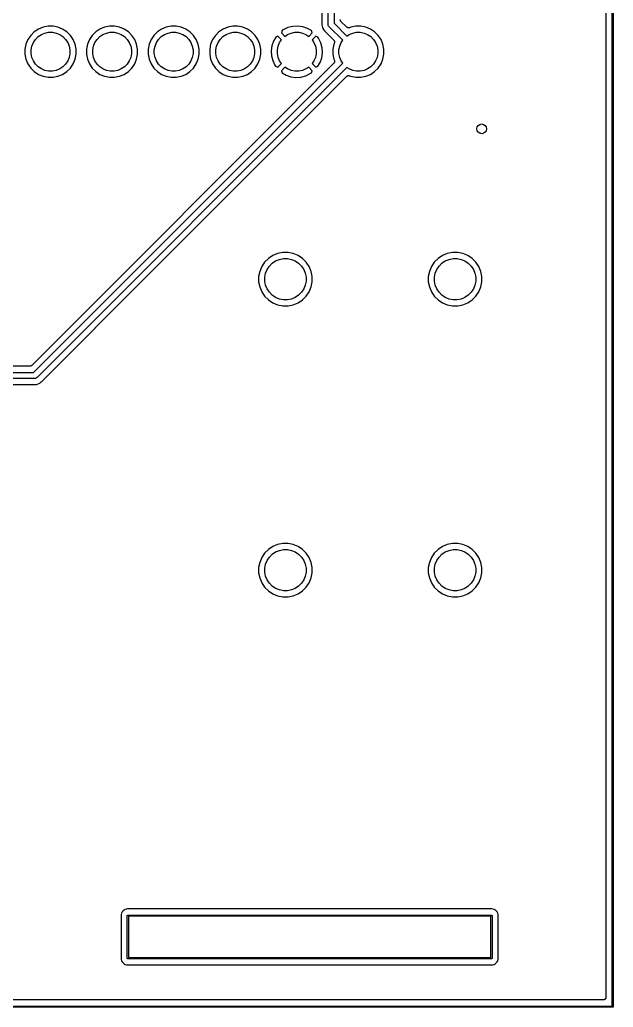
# Model space of a CAD drawing. Extents: x 0.4 to 10.6, y -8.1 to -0.4.
# Drawn here: x 3.171 to 4.135, y -5.395 to -3.791 of the extents above; entities that cross this region are included whole.
import ezdxf

# ---------------------------------------------------------------- set-up
doc = ezdxf.new("R2010")
doc.units = 0
doc.header["$MEASUREMENT"] = 0
doc.layers.add('BLACK', color=7, linetype='CONTINUOUS')

msp = doc.modelspace()

# ---------------------------------------------------------------- linework, layer by layer
at = {"layer": 'BLACK', "linetype": 'CONTINUOUS'}
for p, q in [((4.13287, -5.39272), (4.13287, -1.96949)), ((4.13484, -1.96855), (4.13484, -5.39365)), ((4.12287, -1.98343), (4.12287, -5.37878)), ((3.67165, -3.79877), (3.67165, -3.1668)), ((3.6815, -3.165), (3.6815, -3.79698)), ((3.66165, -3.76993), (3.66165, -3.79809)), ((3.66163, -3.79848), (3.66158, -3.79902)), ((3.66158, -3.79902), (3.66163, -3.79956)), ((3.66165, -3.79814), (3.66163, -3.79831)), ((3.66163, -3.79831), (3.66163, -3.79848)), ((3.66163, -3.79956), (3.66163, -3.79956)), ((3.66163, -3.79956), (3.66187, -3.80194)), ((3.66165, -3.79809), (3.66165, -3.79814)), ((3.67163, -3.79902), (3.67165, -3.79877)), ((3.67165, -3.79926), (3.67163, -3.79902)), ((3.67172, -3.79998), (3.67165, -3.79926)), ((3.67165, -3.79926), (3.67165, -3.79926)), ((3.6815, -3.79698), (3.70233, -3.81781)), ((3.69153, -3.79157), (3.6915, -3.7912)), ((3.69156, -3.79193), (3.69153, -3.79157)), ((3.69157, -3.79195), (3.69156, -3.79193)), ((3.69157, -3.79197), (3.69157, -3.79195)), ((3.69168, -3.79232), (3.69157, -3.79197)), ((3.69178, -3.79267), (3.69168, -3.79232)), ((3.69179, -3.79268), (3.69178, -3.79267)), ((3.69179, -3.7927), (3.69179, -3.79268)), ((3.69196, -3.79303), (3.69179, -3.7927)), ((3.69213, -3.79335), (3.69196, -3.79303)), ((3.69214, -3.79336), (3.69213, -3.79335)), ((3.69215, -3.79338), (3.69214, -3.79336)), ((3.69238, -3.79366), (3.69215, -3.79338)), ((3.69261, -3.79395), (3.69238, -3.79366)), ((3.69264, -3.79398), (3.69261, -3.79395)), ((3.69265, -3.79399), (3.69264, -3.79398)), ((3.69264, -3.79398), (3.69264, -3.79398)), ((3.69264, -3.79398), (3.69264, -3.79398)), ((3.70217, -3.80351), (3.69265, -3.79399)), ((3.19441, -3.81107), (3.18863, -3.81685)), ((3.20121, -3.80653), (3.19441, -3.81107)), ((3.20079, -3.81884), (3.20595, -3.8154)), ((3.20876, -3.80341), (3.20121, -3.80653)), ((3.20595, -3.8154), (3.21168, -3.81302)), ((3.21678, -3.80181), (3.20876, -3.80341)), ((3.21168, -3.81302), (3.21776, -3.81181)), ((3.22495, -3.80181), (3.21678, -3.80181)), ((3.21776, -3.81181), (3.22397, -3.81181)), ((3.22397, -3.81181), (3.23005, -3.81302)), ((3.23297, -3.80341), (3.22495, -3.80181)), ((3.23005, -3.81302), (3.23579, -3.8154)), ((3.24052, -3.80653), (3.23297, -3.80341)), ((3.23579, -3.8154), (3.24094, -3.81884)), ((3.24732, -3.81107), (3.24052, -3.80653)), ((3.2531, -3.81685), (3.24732, -3.81107)), ((3.29441, -3.81107), (3.28863, -3.81685)), ((3.30121, -3.80653), (3.29441, -3.81107)), ((3.30079, -3.81884), (3.30595, -3.8154)), ((3.30876, -3.80341), (3.30121, -3.80653)), ((3.30595, -3.8154), (3.31168, -3.81302)), ((3.31678, -3.80181), (3.30876, -3.80341)), ((3.31168, -3.81302), (3.31776, -3.81181)), ((3.32495, -3.80181), (3.31678, -3.80181)), ((3.31776, -3.81181), (3.32397, -3.81181)), ((3.32397, -3.81181), (3.33005, -3.81302)), ((3.33297, -3.80341), (3.32495, -3.80181)), ((3.33005, -3.81302), (3.33579, -3.8154)), ((3.34052, -3.80653), (3.33297, -3.80341)), ((3.33579, -3.8154), (3.34094, -3.81884)), ((3.34732, -3.81107), (3.34052, -3.80653)), ((3.3531, -3.81685), (3.34732, -3.81107)), ((3.39441, -3.81107), (3.38863, -3.81685)), ((3.40121, -3.80653), (3.39441, -3.81107)), ((3.40079, -3.81884), (3.40595, -3.8154)), ((3.40876, -3.80341), (3.40121, -3.80653)), ((3.40595, -3.8154), (3.41168, -3.81302)), ((3.41678, -3.80181), (3.40876, -3.80341)), ((3.41168, -3.81302), (3.41776, -3.81181)), ((3.42495, -3.80181), (3.41678, -3.80181)), ((3.41776, -3.81181), (3.42397, -3.81181)), ((3.42397, -3.81181), (3.43005, -3.81302)), ((3.43297, -3.80341), (3.42495, -3.80181)), ((3.43005, -3.81302), (3.43579, -3.8154)), ((3.44052, -3.80653), (3.43297, -3.80341)), ((3.43579, -3.8154), (3.44094, -3.81884)), ((3.44732, -3.81107), (3.44052, -3.80653)), ((3.4531, -3.81685), (3.44732, -3.81107)), ((3.49441, -3.81107), (3.48863, -3.81685)), ((3.50121, -3.80653), (3.49441, -3.81107)), ((3.50079, -3.81884), (3.50595, -3.8154)), ((3.50876, -3.80341), (3.50121, -3.80653)), ((3.50595, -3.8154), (3.51168, -3.81302)), ((3.51678, -3.80181), (3.50876, -3.80341)), ((3.51168, -3.81302), (3.51776, -3.81181)), ((3.52495, -3.80181), (3.51678, -3.80181)), ((3.51776, -3.81181), (3.52397, -3.81181)), ((3.52397, -3.81181), (3.53005, -3.81302)), ((3.53297, -3.80341), (3.52495, -3.80181)), ((3.53005, -3.81302), (3.53579, -3.8154)), ((3.54052, -3.80653), (3.53297, -3.80341)), ((3.53579, -3.8154), (3.54094, -3.81884)), ((3.54732, -3.81107), (3.54052, -3.80653)), ((3.55247, -3.81623), (3.54732, -3.81107)), ((3.59725, -3.80895), (3.59575, -3.81253)), ((3.59575, -3.81253), (3.60155, -3.81833)), ((3.59892, -3.80784), (3.59725, -3.80895)), ((3.60638, -3.80421), (3.59892, -3.80784)), ((3.60155, -3.81833), (3.60595, -3.8154)), ((3.60595, -3.8154), (3.61168, -3.81302)), ((3.61429, -3.80213), (3.60638, -3.80421)), ((3.61168, -3.81302), (3.61776, -3.81181)), ((3.62245, -3.80164), (3.61429, -3.80213)), ((3.61776, -3.81181), (3.62397, -3.81181)), ((3.63054, -3.80275), (3.62245, -3.80164)), ((3.62397, -3.81181), (3.63005, -3.81302)), ((3.63005, -3.81302), (3.63579, -3.8154)), ((3.63827, -3.80542), (3.63054, -3.80275)), ((3.63579, -3.8154), (3.64018, -3.81833)), ((3.64453, -3.80907), (3.63827, -3.80542)), ((3.64018, -3.81833), (3.64598, -3.81253)), ((3.64598, -3.81253), (3.64453, -3.80907)), ((3.66187, -3.80194), (3.66272, -3.80475)), ((3.66272, -3.80475), (3.66411, -3.80735)), ((3.66411, -3.80735), (3.66597, -3.80962)), ((3.66597, -3.80962), (3.66639, -3.80996)), ((3.66639, -3.80996), (3.66644, -3.81)), ((3.66644, -3.81), (3.66655, -3.81012)), ((3.66655, -3.81012), (3.66668, -3.81022)), ((3.66668, -3.81022), (3.68107, -3.82461)), ((3.67201, -3.80091), (3.67172, -3.79998)), ((3.67246, -3.80176), (3.67201, -3.80091)), ((3.67308, -3.80251), (3.67246, -3.80176)), ((3.67327, -3.80267), (3.67308, -3.80251)), ((3.69537, -3.82477), (3.67327, -3.80267)), ((3.70245, -3.80374), (3.70217, -3.80351)), ((3.70233, -3.81781), (3.70595, -3.8154)), ((3.70273, -3.80398), (3.70245, -3.80374)), ((3.70275, -3.80398), (3.70273, -3.80398)), ((3.70276, -3.80399), (3.70275, -3.80398)), ((3.70309, -3.80417), (3.70276, -3.80399)), ((3.70341, -3.80434), (3.70309, -3.80417)), ((3.70342, -3.80435), (3.70341, -3.80434)), ((3.70344, -3.80436), (3.70342, -3.80435)), ((3.70379, -3.80446), (3.70344, -3.80436)), ((3.70414, -3.80458), (3.70379, -3.80446)), ((3.70416, -3.80458), (3.70414, -3.80458)), ((3.70417, -3.80458), (3.70416, -3.80458)), ((3.70454, -3.80462), (3.70417, -3.80458)), ((3.7049, -3.80466), (3.70454, -3.80462)), ((3.70492, -3.80466), (3.7049, -3.80466)), ((3.70494, -3.80466), (3.70492, -3.80466)), ((3.7053, -3.80463), (3.70494, -3.80466)), ((3.70567, -3.80459), (3.7053, -3.80463)), ((3.70569, -3.80459), (3.70567, -3.80459)), ((3.7057, -3.80459), (3.70569, -3.80459)), ((3.70605, -3.80448), (3.7057, -3.80459)), ((3.70595, -3.8154), (3.71168, -3.81302)), ((3.70641, -3.80438), (3.70605, -3.80448)), ((3.70644, -3.80437), (3.70641, -3.80438)), ((3.70646, -3.80436), (3.70644, -3.80437)), ((3.70644, -3.80437), (3.70644, -3.80437)), ((3.70644, -3.80437), (3.70644, -3.80437)), ((3.70876, -3.80341), (3.70646, -3.80436)), ((3.71678, -3.80181), (3.70876, -3.80341)), ((3.71168, -3.81302), (3.71776, -3.81181)), ((3.72495, -3.80181), (3.71678, -3.80181)), ((3.71776, -3.81181), (3.72397, -3.81181)), ((3.72397, -3.81181), (3.73005, -3.81302)), ((3.73297, -3.80341), (3.72495, -3.80181)), ((3.73005, -3.81302), (3.73579, -3.8154)), ((3.74052, -3.80653), (3.73297, -3.80341)), ((3.73579, -3.8154), (3.74094, -3.81884)), ((3.74732, -3.81107), (3.74052, -3.80653)), ((3.7531, -3.81685), (3.74732, -3.81107)), ((3.18096, -3.8312), (3.17937, -3.83922)), ((3.18409, -3.82365), (3.18096, -3.8312)), ((3.18863, -3.81685), (3.18409, -3.82365)), ((3.19058, -3.83412), (3.19295, -3.82839)), ((3.19295, -3.82839), (3.1964, -3.82323)), ((3.1964, -3.82323), (3.20079, -3.81884)), ((3.24094, -3.81884), (3.24533, -3.82323)), ((3.24533, -3.82323), (3.24878, -3.82839)), ((3.24878, -3.82839), (3.25115, -3.83412)), ((3.25764, -3.82365), (3.2531, -3.81685)), ((3.26077, -3.8312), (3.25764, -3.82365)), ((3.26236, -3.83922), (3.26077, -3.8312)), ((3.28096, -3.8312), (3.27937, -3.83922)), ((3.28409, -3.82365), (3.28096, -3.8312)), ((3.28863, -3.81685), (3.28409, -3.82365)), ((3.29058, -3.83412), (3.29295, -3.82839)), ((3.29295, -3.82839), (3.2964, -3.82323)), ((3.2964, -3.82323), (3.30079, -3.81884)), ((3.34094, -3.81884), (3.34533, -3.82323)), ((3.34533, -3.82323), (3.34878, -3.82839)), ((3.34878, -3.82839), (3.35115, -3.83412)), ((3.35764, -3.82365), (3.3531, -3.81685)), ((3.36077, -3.8312), (3.35764, -3.82365)), ((3.36236, -3.83922), (3.36077, -3.8312)), ((3.38096, -3.8312), (3.37937, -3.83922)), ((3.38409, -3.82365), (3.38096, -3.8312)), ((3.38863, -3.81685), (3.38409, -3.82365)), ((3.39058, -3.83412), (3.39295, -3.82839)), ((3.39295, -3.82839), (3.3964, -3.82323)), ((3.3964, -3.82323), (3.40079, -3.81884)), ((3.44094, -3.81884), (3.44533, -3.82323)), ((3.44533, -3.82323), (3.44878, -3.82839)), ((3.44878, -3.82839), (3.45115, -3.83412)), ((3.45764, -3.82365), (3.4531, -3.81685)), ((3.46077, -3.8312), (3.45764, -3.82365)), ((3.46236, -3.83922), (3.46077, -3.8312)), ((3.48096, -3.8312), (3.47937, -3.83922)), ((3.48409, -3.82365), (3.48096, -3.8312)), ((3.48863, -3.81685), (3.48409, -3.82365)), ((3.49058, -3.83412), (3.49295, -3.82839)), ((3.49295, -3.82839), (3.4964, -3.82323)), ((3.4964, -3.82323), (3.50079, -3.81884)), ((3.54094, -3.81884), (3.54533, -3.82323)), ((3.54533, -3.82323), (3.54878, -3.82839)), ((3.54878, -3.82839), (3.55115, -3.83412)), ((3.5531, -3.81685), (3.55247, -3.81623)), ((3.55247, -3.81623), (3.55247, -3.81623)), ((3.55764, -3.82365), (3.5531, -3.81685)), ((3.56077, -3.8312), (3.55764, -3.82365)), ((3.56236, -3.83922), (3.56077, -3.8312)), ((3.58298, -3.8259), (3.58031, -3.83363)), ((3.58663, -3.81964), (3.58298, -3.8259)), ((3.59009, -3.81819), (3.58663, -3.81964)), ((3.59589, -3.82399), (3.59009, -3.81819)), ((3.59058, -3.83412), (3.59295, -3.82839)), ((3.59295, -3.82839), (3.59589, -3.82399)), ((3.65164, -3.81819), (3.64584, -3.82399)), ((3.64584, -3.82399), (3.64878, -3.82839)), ((3.64878, -3.82839), (3.65115, -3.83412)), ((3.65522, -3.81969), (3.65164, -3.81819)), ((3.65634, -3.82136), (3.65522, -3.81969)), ((3.65997, -3.82882), (3.65634, -3.82136)), ((3.66204, -3.83673), (3.65997, -3.82882)), ((3.68096, -3.8312), (3.67937, -3.83922)), ((3.68192, -3.8289), (3.68096, -3.8312)), ((3.68107, -3.82461), (3.68108, -3.82462)), ((3.68108, -3.82462), (3.68108, -3.82462)), ((3.68108, -3.82462), (3.68108, -3.82462)), ((3.68108, -3.82462), (3.6811, -3.82465)), ((3.6811, -3.82465), (3.68133, -3.82493)), ((3.68133, -3.82493), (3.68156, -3.82522)), ((3.68156, -3.82522), (3.68157, -3.82523)), ((3.68157, -3.82523), (3.68158, -3.82525)), ((3.68158, -3.82525), (3.68175, -3.82557)), ((3.68175, -3.82557), (3.68192, -3.8259)), ((3.68192, -3.8259), (3.68193, -3.82591)), ((3.68203, -3.82854), (3.68192, -3.8289)), ((3.68193, -3.82591), (3.68194, -3.82593)), ((3.68194, -3.82593), (3.68204, -3.82628)), ((3.68214, -3.8282), (3.68203, -3.82854)), ((3.68204, -3.82628), (3.68215, -3.82663)), ((3.68218, -3.82779), (3.68214, -3.82816)), ((3.68214, -3.82816), (3.68214, -3.82818)), ((3.68214, -3.82818), (3.68214, -3.8282)), ((3.68215, -3.82663), (3.68215, -3.82665)), ((3.68215, -3.82665), (3.68215, -3.82667)), ((3.68215, -3.82667), (3.68218, -3.82703)), ((3.68218, -3.82703), (3.68222, -3.8274)), ((3.68222, -3.82743), (3.68218, -3.82779)), ((3.68222, -3.8274), (3.68222, -3.82742)), ((3.68222, -3.82742), (3.68222, -3.82743)), ((3.69058, -3.83412), (3.69295, -3.82839)), ((3.69295, -3.82839), (3.69537, -3.82477)), ((3.74094, -3.81884), (3.74533, -3.82323)), ((3.74533, -3.82323), (3.74878, -3.82839)), ((3.74878, -3.82839), (3.75115, -3.83412)), ((3.75764, -3.82365), (3.7531, -3.81685)), ((3.76077, -3.8312), (3.75764, -3.82365)), ((3.76236, -3.83922), (3.76077, -3.8312)), ((3.17937, -3.83922), (3.17937, -3.84739)), ((3.17937, -3.84739), (3.18096, -3.85541)), ((3.18937, -3.84021), (3.19058, -3.83412)), ((3.18937, -3.84641), (3.18937, -3.84021)), ((3.19058, -3.85249), (3.18937, -3.84641)), ((3.25115, -3.83412), (3.25236, -3.84021)), ((3.25236, -3.84641), (3.25115, -3.85249)), ((3.25236, -3.84021), (3.25236, -3.84641)), ((3.26077, -3.85541), (3.26236, -3.84739)), ((3.26236, -3.84739), (3.26236, -3.83922)), ((3.27937, -3.83922), (3.27937, -3.84739)), ((3.27937, -3.84739), (3.28096, -3.85541)), ((3.28937, -3.84021), (3.29058, -3.83412)), ((3.28937, -3.84641), (3.28937, -3.84021)), ((3.29058, -3.85249), (3.28937, -3.84641)), ((3.35115, -3.83412), (3.35236, -3.84021)), ((3.35236, -3.84641), (3.35115, -3.85249)), ((3.35236, -3.84021), (3.35236, -3.84641)), ((3.36077, -3.85541), (3.36236, -3.84739)), ((3.36236, -3.84739), (3.36236, -3.83922)), ((3.37937, -3.83922), (3.37937, -3.84739)), ((3.37937, -3.84739), (3.38096, -3.85541)), ((3.38937, -3.84021), (3.39058, -3.83412)), ((3.38937, -3.84641), (3.38937, -3.84021)), ((3.39058, -3.85249), (3.38937, -3.84641)), ((3.45115, -3.83412), (3.45236, -3.84021)), ((3.45236, -3.84641), (3.45115, -3.85249)), ((3.45236, -3.84021), (3.45236, -3.84641)), ((3.46077, -3.85541), (3.46236, -3.84739)), ((3.46236, -3.84739), (3.46236, -3.83922)), ((3.47937, -3.83922), (3.47937, -3.84739)), ((3.47937, -3.84739), (3.48096, -3.85541)), ((3.48937, -3.84021), (3.49058, -3.83412)), ((3.48937, -3.84641), (3.48937, -3.84021)), ((3.49058, -3.85249), (3.48937, -3.84641)), ((3.55115, -3.83412), (3.55236, -3.84021)), ((3.55236, -3.84641), (3.55115, -3.85249)), ((3.55236, -3.84021), (3.55236, -3.84641)), ((3.56077, -3.85541), (3.56236, -3.84739)), ((3.56236, -3.84739), (3.56236, -3.83922)), ((3.58031, -3.83363), (3.5792, -3.84173)), ((3.5792, -3.84173), (3.57969, -3.84989)), ((3.58937, -3.84021), (3.59058, -3.83412)), ((3.58937, -3.84641), (3.58937, -3.84021)), ((3.59058, -3.85249), (3.58937, -3.84641)), ((3.65115, -3.83412), (3.65236, -3.84021)), ((3.65236, -3.84641), (3.65115, -3.85249)), ((3.65236, -3.84021), (3.65236, -3.84641)), ((3.66142, -3.85299), (3.66253, -3.84489)), ((3.66253, -3.84489), (3.66204, -3.83673)), ((3.67937, -3.83922), (3.67937, -3.84739)), ((3.67937, -3.84739), (3.68096, -3.85541)), ((3.68937, -3.84021), (3.69058, -3.83412)), ((3.68937, -3.84641), (3.68937, -3.84021)), ((3.69058, -3.85249), (3.68937, -3.84641)), ((3.75115, -3.83412), (3.75236, -3.84021)), ((3.75236, -3.84641), (3.75115, -3.85249)), ((3.75236, -3.84021), (3.75236, -3.84641)), ((3.76077, -3.85541), (3.76236, -3.84739)), ((3.76236, -3.84739), (3.76236, -3.83922)), ((3.18096, -3.85541), (3.18409, -3.86296)), ((3.18409, -3.86296), (3.18863, -3.86976)), ((3.68107, -3.86201), (3.19025, -4.35282)), ((3.19295, -3.85823), (3.19058, -3.85249)), ((3.1964, -3.86338), (3.19295, -3.85823)), ((3.19324, -4.36398), (3.69537, -3.86184)), ((3.20079, -3.86777), (3.1964, -3.86338)), ((3.24533, -3.86338), (3.24094, -3.86777)), ((3.24878, -3.85823), (3.24533, -3.86338)), ((3.25115, -3.85249), (3.24878, -3.85823)), ((3.2531, -3.86976), (3.25764, -3.86296)), ((3.25764, -3.86296), (3.26077, -3.85541)), ((3.28096, -3.85541), (3.28409, -3.86296)), ((3.28409, -3.86296), (3.28863, -3.86976)), ((3.29295, -3.85823), (3.29058, -3.85249)), ((3.2964, -3.86338), (3.29295, -3.85823)), ((3.30079, -3.86777), (3.2964, -3.86338)), ((3.34533, -3.86338), (3.34094, -3.86777)), ((3.34878, -3.85823), (3.34533, -3.86338)), ((3.35115, -3.85249), (3.34878, -3.85823)), ((3.3531, -3.86976), (3.35764, -3.86296)), ((3.35764, -3.86296), (3.36077, -3.85541)), ((3.38096, -3.85541), (3.38409, -3.86296)), ((3.38409, -3.86296), (3.38863, -3.86976)), ((3.39295, -3.85823), (3.39058, -3.85249)), ((3.3964, -3.86338), (3.39295, -3.85823)), ((3.40079, -3.86777), (3.3964, -3.86338)), ((3.44533, -3.86338), (3.44094, -3.86777)), ((3.44878, -3.85823), (3.44533, -3.86338)), ((3.45115, -3.85249), (3.44878, -3.85823)), ((3.4531, -3.86976), (3.45764, -3.86296)), ((3.45764, -3.86296), (3.46077, -3.85541)), ((3.48096, -3.85541), (3.48409, -3.86296)), ((3.48409, -3.86296), (3.48863, -3.86976)), ((3.49295, -3.85823), (3.49058, -3.85249)), ((3.4964, -3.86338), (3.49295, -3.85823)), ((3.50079, -3.86777), (3.4964, -3.86338)), ((3.54533, -3.86338), (3.54094, -3.86777)), ((3.54878, -3.85823), (3.54533, -3.86338)), ((3.55115, -3.85249), (3.54878, -3.85823)), ((3.5531, -3.86976), (3.55764, -3.86296)), ((3.55764, -3.86296), (3.56077, -3.85541)), ((3.57969, -3.84989), (3.58177, -3.85779)), ((3.58177, -3.85779), (3.5854, -3.86525)), ((3.59009, -3.86843), (3.59589, -3.86262)), ((3.59295, -3.85823), (3.59058, -3.85249)), ((3.59589, -3.86262), (3.59295, -3.85823)), ((3.64878, -3.85823), (3.64584, -3.86262)), ((3.64584, -3.86262), (3.65164, -3.86843)), ((3.65115, -3.85249), (3.64878, -3.85823)), ((3.6551, -3.86697), (3.65876, -3.86071)), ((3.65876, -3.86071), (3.66142, -3.85299)), ((3.68096, -3.85541), (3.68192, -3.85772)), ((3.6813, -3.86172), (3.68107, -3.86201)), ((3.68153, -3.86144), (3.6813, -3.86172)), ((3.68154, -3.86143), (3.68153, -3.86144)), ((3.68155, -3.86141), (3.68154, -3.86143)), ((3.68173, -3.86109), (3.68155, -3.86141)), ((3.6819, -3.86077), (3.68173, -3.86109)), ((3.68191, -3.86075), (3.6819, -3.86077)), ((3.68192, -3.86073), (3.68191, -3.86075)), ((3.68192, -3.85772), (3.68193, -3.85773)), ((3.68202, -3.86038), (3.68192, -3.86073)), ((3.68193, -3.85773), (3.68193, -3.85773)), ((3.68193, -3.85773), (3.68193, -3.85774)), ((3.68193, -3.85774), (3.68194, -3.85777)), ((3.68194, -3.85777), (3.68204, -3.85812)), ((3.68213, -3.86003), (3.68202, -3.86038)), ((3.68204, -3.85812), (3.68215, -3.85847)), ((3.68214, -3.86002), (3.68213, -3.86003)), ((3.68218, -3.85964), (3.68214, -3.86)), ((3.68214, -3.86), (3.68214, -3.86002)), ((3.68215, -3.85847), (3.68215, -3.85849)), ((3.68215, -3.85849), (3.68215, -3.8585)), ((3.68215, -3.8585), (3.68218, -3.85887)), ((3.68218, -3.85887), (3.68222, -3.85924)), ((3.68222, -3.85927), (3.68218, -3.85964)), ((3.68222, -3.85924), (3.68222, -3.85925)), ((3.68222, -3.85925), (3.68222, -3.85927)), ((3.69295, -3.85823), (3.69058, -3.85249)), ((3.69537, -3.86184), (3.69295, -3.85823)), ((3.74533, -3.86338), (3.74094, -3.86777)), ((3.74878, -3.85823), (3.74533, -3.86338)), ((3.75115, -3.85249), (3.74878, -3.85823)), ((3.7531, -3.86976), (3.75764, -3.86296)), ((3.75764, -3.86296), (3.76077, -3.85541)), ((3.18863, -3.86976), (3.19441, -3.87554)), ((3.19441, -3.87554), (3.20121, -3.88008)), ((3.70233, -3.8688), (3.19893, -4.37221)), ((3.20595, -3.87122), (3.20079, -3.86777)), ((3.21168, -3.87359), (3.20595, -3.87122)), ((3.21776, -3.8748), (3.21168, -3.87359)), ((3.22397, -3.8748), (3.21776, -3.8748)), ((3.23005, -3.87359), (3.22397, -3.8748)), ((3.23579, -3.87122), (3.23005, -3.87359)), ((3.24094, -3.86777), (3.23579, -3.87122)), ((3.24052, -3.88008), (3.24732, -3.87554)), ((3.24732, -3.87554), (3.2531, -3.86976)), ((3.28863, -3.86976), (3.29441, -3.87554)), ((3.29441, -3.87554), (3.30121, -3.88008)), ((3.30595, -3.87122), (3.30079, -3.86777)), ((3.31168, -3.87359), (3.30595, -3.87122)), ((3.31776, -3.8748), (3.31168, -3.87359)), ((3.32397, -3.8748), (3.31776, -3.8748)), ((3.33005, -3.87359), (3.32397, -3.8748)), ((3.33579, -3.87122), (3.33005, -3.87359)), ((3.34094, -3.86777), (3.33579, -3.87122)), ((3.34052, -3.88008), (3.34732, -3.87554)), ((3.34732, -3.87554), (3.3531, -3.86976)), ((3.38863, -3.86976), (3.39441, -3.87554)), ((3.39441, -3.87554), (3.40121, -3.88008)), ((3.40595, -3.87122), (3.40079, -3.86777)), ((3.41168, -3.87359), (3.40595, -3.87122)), ((3.41776, -3.8748), (3.41168, -3.87359)), ((3.42397, -3.8748), (3.41776, -3.8748)), ((3.43005, -3.87359), (3.42397, -3.8748)), ((3.43579, -3.87122), (3.43005, -3.87359)), ((3.44094, -3.86777), (3.43579, -3.87122)), ((3.44052, -3.88008), (3.44732, -3.87554)), ((3.44732, -3.87554), (3.4531, -3.86976)), ((3.48863, -3.86976), (3.49441, -3.87554)), ((3.49441, -3.87554), (3.50121, -3.88008)), ((3.50595, -3.87122), (3.50079, -3.86777)), ((3.51168, -3.87359), (3.50595, -3.87122)), ((3.51776, -3.8748), (3.51168, -3.87359)), ((3.52397, -3.8748), (3.51776, -3.8748)), ((3.53005, -3.87359), (3.52397, -3.8748)), ((3.53579, -3.87122), (3.53005, -3.87359)), ((3.54094, -3.86777), (3.53579, -3.87122)), ((3.54052, -3.88008), (3.54732, -3.87554)), ((3.54732, -3.87554), (3.55247, -3.87039)), ((3.55247, -3.87039), (3.5531, -3.86976)), ((3.55247, -3.87039), (3.55247, -3.87039)), ((3.5854, -3.86525), (3.58651, -3.86692)), ((3.58651, -3.86692), (3.59009, -3.86843)), ((3.60155, -3.86828), (3.59575, -3.87408)), ((3.59575, -3.87408), (3.5972, -3.87754)), ((3.5972, -3.87754), (3.60346, -3.8812)), ((3.60595, -3.87122), (3.60155, -3.86828)), ((3.61168, -3.87359), (3.60595, -3.87122)), ((3.61776, -3.8748), (3.61168, -3.87359)), ((3.62397, -3.8748), (3.61776, -3.8748)), ((3.63005, -3.87359), (3.62397, -3.8748)), ((3.63579, -3.87122), (3.63005, -3.87359)), ((3.63535, -3.88241), (3.64281, -3.87878)), ((3.64018, -3.86828), (3.63579, -3.87122)), ((3.64598, -3.87408), (3.64018, -3.86828)), ((3.64281, -3.87878), (3.64448, -3.87766)), ((3.64448, -3.87766), (3.64598, -3.87408)), ((3.65164, -3.86843), (3.6551, -3.86697)), ((3.70595, -3.87122), (3.70233, -3.8688)), ((3.71168, -3.87359), (3.70595, -3.87122)), ((3.71776, -3.8748), (3.71168, -3.87359)), ((3.72397, -3.8748), (3.71776, -3.8748)), ((3.73005, -3.87359), (3.72397, -3.8748)), ((3.73579, -3.87122), (3.73005, -3.87359)), ((3.74094, -3.86777), (3.73579, -3.87122)), ((3.74052, -3.88008), (3.74732, -3.87554)), ((3.74732, -3.87554), (3.7531, -3.86976)), ((3.20121, -3.88008), (3.20876, -3.88321)), ((3.20876, -3.88321), (3.21678, -3.8848)), ((3.21678, -3.8848), (3.22495, -3.8848)), ((3.22495, -3.8848), (3.23297, -3.88321)), ((3.23297, -3.88321), (3.24052, -3.88008)), ((3.30121, -3.88008), (3.30876, -3.88321)), ((3.30876, -3.88321), (3.31678, -3.8848)), ((3.31678, -3.8848), (3.32495, -3.8848)), ((3.32495, -3.8848), (3.33297, -3.88321)), ((3.33297, -3.88321), (3.34052, -3.88008)), ((3.38013, -4.20515), (3.70217, -3.88311)), ((3.40121, -3.88008), (3.40876, -3.88321)), ((3.40876, -3.88321), (3.41678, -3.8848)), ((3.41678, -3.8848), (3.42495, -3.8848)), ((3.42495, -3.8848), (3.43297, -3.88321)), ((3.43297, -3.88321), (3.44052, -3.88008)), ((3.50121, -3.88008), (3.50876, -3.88321)), ((3.50876, -3.88321), (3.51678, -3.8848)), ((3.51678, -3.8848), (3.52495, -3.8848)), ((3.52495, -3.8848), (3.53297, -3.88321)), ((3.53297, -3.88321), (3.54052, -3.88008)), ((3.60346, -3.8812), (3.61119, -3.88387)), ((3.61119, -3.88387), (3.61929, -3.88497)), ((3.61929, -3.88497), (3.62745, -3.88448)), ((3.62745, -3.88448), (3.63535, -3.88241)), ((3.70217, -3.88311), (3.70218, -3.88309)), ((3.70218, -3.88309), (3.70221, -3.88307)), ((3.70218, -3.88309), (3.70218, -3.88309)), ((3.70218, -3.88309), (3.70218, -3.88309)), ((3.70221, -3.88307), (3.70249, -3.88284)), ((3.70249, -3.88284), (3.70278, -3.88261)), ((3.70278, -3.88261), (3.70279, -3.8826)), ((3.70279, -3.8826), (3.70281, -3.88259)), ((3.70281, -3.88259), (3.70314, -3.88242)), ((3.70314, -3.88242), (3.70346, -3.88225)), ((3.70346, -3.88225), (3.70347, -3.88224)), ((3.70347, -3.88224), (3.70349, -3.88224)), ((3.70349, -3.88224), (3.70384, -3.88213)), ((3.70384, -3.88213), (3.70419, -3.88203)), ((3.70419, -3.88203), (3.70421, -3.88203)), ((3.70421, -3.88203), (3.70423, -3.88202)), ((3.70423, -3.88202), (3.70459, -3.88199)), ((3.70459, -3.88199), (3.70496, -3.88195)), ((3.70496, -3.88195), (3.70498, -3.88196)), ((3.70498, -3.88196), (3.70499, -3.88195)), ((3.70499, -3.88195), (3.70535, -3.88199)), ((3.70535, -3.88199), (3.70572, -3.88203)), ((3.70572, -3.88203), (3.70574, -3.88204)), ((3.70574, -3.88204), (3.70576, -3.88204)), ((3.70576, -3.88204), (3.7061, -3.88215)), ((3.7061, -3.88215), (3.70646, -3.88225)), ((3.70646, -3.88225), (3.70876, -3.88321)), ((3.70876, -3.88321), (3.71678, -3.8848)), ((3.71678, -3.8848), (3.72495, -3.8848)), ((3.72495, -3.8848), (3.73297, -3.88321)), ((3.73297, -3.88321), (3.74052, -3.88008)), ((3.57466, -4.17884), (3.5686, -4.18489)), ((3.58177, -4.17408), (3.57466, -4.17884)), ((3.58103, -4.1866), (3.58651, -4.18294)), ((3.58968, -4.1708), (3.58177, -4.17408)), ((3.58651, -4.18294), (3.5926, -4.18042)), ((3.59808, -4.16913), (3.58968, -4.1708)), ((3.5926, -4.18042), (3.59907, -4.17913)), ((3.60664, -4.16913), (3.59808, -4.16913)), ((3.59907, -4.17913), (3.60566, -4.17913)), ((3.60566, -4.17913), (3.61212, -4.18042)), ((3.61504, -4.1708), (3.60664, -4.16913)), ((3.61212, -4.18042), (3.61821, -4.18294)), ((3.62295, -4.17408), (3.61504, -4.1708)), ((3.61821, -4.18294), (3.62369, -4.1866)), ((3.63007, -4.17884), (3.62295, -4.17408)), ((3.63612, -4.18489), (3.63007, -4.17884)), ((3.85025, -4.17884), (3.84419, -4.18489)), ((3.85736, -4.17408), (3.85025, -4.17884)), ((3.85662, -4.1866), (3.8621, -4.18294)), ((3.86527, -4.1708), (3.85736, -4.17408)), ((3.8621, -4.18294), (3.86819, -4.18042)), ((3.87367, -4.16913), (3.86527, -4.1708)), ((3.86819, -4.18042), (3.87466, -4.17913)), ((3.88223, -4.16913), (3.87367, -4.16913)), ((3.87466, -4.17913), (3.88125, -4.17913)), ((3.88125, -4.17913), (3.88771, -4.18042)), ((3.89063, -4.1708), (3.88223, -4.16913)), ((3.88771, -4.18042), (3.8938, -4.18294)), ((3.89854, -4.17408), (3.89063, -4.1708)), ((3.8938, -4.18294), (3.89929, -4.1866)), ((3.90566, -4.17884), (3.89854, -4.17408)), ((3.91171, -4.18489), (3.90566, -4.17884)), ((3.56057, -4.19992), (3.5589, -4.20832)), ((3.56384, -4.19201), (3.56057, -4.19992)), ((3.5686, -4.18489), (3.56384, -4.19201)), ((3.57018, -4.20284), (3.57271, -4.19675)), ((3.57271, -4.19675), (3.57637, -4.19127)), ((3.57637, -4.19127), (3.58103, -4.1866)), ((3.62369, -4.1866), (3.62836, -4.19127)), ((3.62836, -4.19127), (3.63202, -4.19675)), ((3.63202, -4.19675), (3.63454, -4.20284)), ((3.64088, -4.19201), (3.63612, -4.18489)), ((3.64416, -4.19992), (3.64088, -4.19201)), ((3.64583, -4.20832), (3.64416, -4.19992)), ((3.83616, -4.19992), (3.83449, -4.20832)), ((3.83943, -4.19201), (3.83616, -4.19992)), ((3.84419, -4.18489), (3.83943, -4.19201)), ((3.84577, -4.20284), (3.8483, -4.19675)), ((3.8483, -4.19675), (3.85196, -4.19127)), ((3.85196, -4.19127), (3.85662, -4.1866)), ((3.89929, -4.1866), (3.90395, -4.19127)), ((3.90395, -4.19127), (3.90761, -4.19675)), ((3.90761, -4.19675), (3.91013, -4.20284)), ((3.91647, -4.19201), (3.91171, -4.18489)), ((3.91975, -4.19992), (3.91647, -4.19201)), ((3.92142, -4.20832), (3.91975, -4.19992)), ((3.20648, -4.37879), (3.38013, -4.20515)), ((3.38013, -4.20515), (3.38013, -4.20515)), ((3.5589, -4.20832), (3.5589, -4.21688)), ((3.5689, -4.2093), (3.57018, -4.20284)), ((3.5689, -4.21589), (3.5689, -4.2093)), ((3.57018, -4.22236), (3.5689, -4.21589)), ((3.63454, -4.20284), (3.63583, -4.2093)), ((3.63583, -4.21589), (3.63454, -4.22236)), ((3.63583, -4.2093), (3.63583, -4.21589)), ((3.64583, -4.21688), (3.64583, -4.20832)), ((3.83449, -4.20832), (3.83449, -4.21688)), ((3.84449, -4.2093), (3.84577, -4.20284)), ((3.84449, -4.21589), (3.84449, -4.2093)), ((3.84577, -4.22236), (3.84449, -4.21589)), ((3.91013, -4.20284), (3.91142, -4.2093)), ((3.91142, -4.21589), (3.91013, -4.22236)), ((3.91142, -4.2093), (3.91142, -4.21589)), ((3.92142, -4.21688), (3.92142, -4.20832)), ((3.5589, -4.21688), (3.56057, -4.22528)), ((3.56057, -4.22528), (3.56384, -4.23319)), ((3.57271, -4.22845), (3.57018, -4.22236)), ((3.57637, -4.23393), (3.57271, -4.22845)), ((3.63202, -4.22845), (3.62836, -4.23393)), ((3.63454, -4.22236), (3.63202, -4.22845)), ((3.64088, -4.23319), (3.64416, -4.22528)), ((3.64416, -4.22528), (3.64583, -4.21688)), ((3.83449, -4.21688), (3.83616, -4.22528)), ((3.83616, -4.22528), (3.83943, -4.23319)), ((3.8483, -4.22845), (3.84577, -4.22236)), ((3.85196, -4.23393), (3.8483, -4.22845)), ((3.90761, -4.22845), (3.90395, -4.23393)), ((3.91013, -4.22236), (3.90761, -4.22845)), ((3.91647, -4.23319), (3.91975, -4.22528)), ((3.91975, -4.22528), (3.92142, -4.21688)), ((3.56384, -4.23319), (3.5686, -4.24031)), ((3.5686, -4.24031), (3.57466, -4.24636)), ((3.57466, -4.24636), (3.58177, -4.25112)), ((3.58103, -4.23859), (3.57637, -4.23393)), ((3.58651, -4.24225), (3.58103, -4.23859)), ((3.5926, -4.24478), (3.58651, -4.24225)), ((3.59907, -4.24606), (3.5926, -4.24478)), ((3.60566, -4.24606), (3.59907, -4.24606)), ((3.61212, -4.24478), (3.60566, -4.24606)), ((3.61821, -4.24225), (3.61212, -4.24478)), ((3.62369, -4.23859), (3.61821, -4.24225)), ((3.62295, -4.25112), (3.63007, -4.24636)), ((3.62836, -4.23393), (3.62369, -4.23859)), ((3.63007, -4.24636), (3.63612, -4.24031)), ((3.63612, -4.24031), (3.64088, -4.23319)), ((3.83943, -4.23319), (3.84419, -4.24031)), ((3.84419, -4.24031), (3.85025, -4.24636)), ((3.85025, -4.24636), (3.85736, -4.25112)), ((3.85662, -4.23859), (3.85196, -4.23393)), ((3.8621, -4.24225), (3.85662, -4.23859)), ((3.86819, -4.24478), (3.8621, -4.24225)), ((3.87466, -4.24606), (3.86819, -4.24478)), ((3.88125, -4.24606), (3.87466, -4.24606)), ((3.88771, -4.24478), (3.88125, -4.24606)), ((3.8938, -4.24225), (3.88771, -4.24478)), ((3.89929, -4.23859), (3.8938, -4.24225)), ((3.89854, -4.25112), (3.90566, -4.24636)), ((3.90395, -4.23393), (3.89929, -4.23859)), ((3.90566, -4.24636), (3.91171, -4.24031)), ((3.91171, -4.24031), (3.91647, -4.23319)), ((3.58177, -4.25112), (3.58968, -4.25439)), ((3.58968, -4.25439), (3.59808, -4.25606)), ((3.59808, -4.25606), (3.60664, -4.25606)), ((3.60664, -4.25606), (3.61504, -4.25439)), ((3.61504, -4.25439), (3.62295, -4.25112)), ((3.85736, -4.25112), (3.86527, -4.25439)), ((3.86527, -4.25439), (3.87367, -4.25606)), ((3.87367, -4.25606), (3.88223, -4.25606)), ((3.88223, -4.25606), (3.89063, -4.25439)), ((3.89063, -4.25439), (3.89854, -4.25112)), ((3.18746, -4.35398), (2.86628, -4.35398)), ((3.18783, -4.35394), (3.18746, -4.35398)), ((3.18819, -4.35391), (3.18783, -4.35394)), ((3.18821, -4.3539), (3.18819, -4.35391)), ((3.18823, -4.3539), (3.18821, -4.3539)), ((3.18858, -4.3538), (3.18823, -4.3539)), ((3.18893, -4.35369), (3.18858, -4.3538)), ((3.18894, -4.35369), (3.18893, -4.35369)), ((3.18896, -4.35368), (3.18894, -4.35369)), ((3.18929, -4.35351), (3.18896, -4.35368)), ((3.18961, -4.35334), (3.18929, -4.35351)), ((3.18962, -4.35333), (3.18961, -4.35334)), ((3.18964, -4.35332), (3.18962, -4.35333)), ((3.18992, -4.35309), (3.18964, -4.35332)), ((3.19021, -4.35286), (3.18992, -4.35309)), ((3.19024, -4.35283), (3.19021, -4.35286)), ((3.19025, -4.35282), (3.19024, -4.35283)), ((3.19024, -4.35283), (3.19024, -4.35283)), ((3.19024, -4.35283), (3.19024, -4.35283)), ((2.8656, -4.36398), (3.19324, -4.36398)), ((3.19503, -4.37382), (2.86909, -4.37382)), ((3.19528, -4.37384), (3.19503, -4.37382)), ((3.19552, -4.37382), (3.19528, -4.37384)), ((3.19624, -4.37375), (3.19552, -4.37382)), ((3.19552, -4.37382), (3.19552, -4.37382)), ((3.19717, -4.37347), (3.19624, -4.37375)), ((3.19802, -4.37301), (3.19717, -4.37347)), ((3.19877, -4.37239), (3.19802, -4.37301)), ((3.19893, -4.37221), (3.19877, -4.37239)), ((2.88446, -4.38382), (3.19435, -4.38382)), ((3.19435, -4.38382), (3.1944, -4.38382)), ((3.1944, -4.38382), (3.19457, -4.38384)), ((3.19457, -4.38384), (3.19474, -4.38384)), ((3.19474, -4.38384), (3.19528, -4.38389)), ((3.19528, -4.38389), (3.19582, -4.38384)), ((3.19582, -4.38384), (3.1982, -4.3836)), ((3.19582, -4.38384), (3.19582, -4.38384)), ((3.1982, -4.3836), (3.20101, -4.38275)), ((3.20101, -4.38275), (3.20361, -4.38136)), ((3.20361, -4.38136), (3.20588, -4.3795)), ((3.20588, -4.3795), (3.20622, -4.37908)), ((3.20622, -4.37908), (3.20626, -4.37904)), ((3.20626, -4.37904), (3.20638, -4.37892)), ((3.20638, -4.37892), (3.20648, -4.37879)), ((3.58177, -4.64652), (3.57466, -4.65128)), ((3.58968, -4.64325), (3.58177, -4.64652)), ((3.59808, -4.64157), (3.58968, -4.64325)), ((3.60664, -4.64157), (3.59808, -4.64157)), ((3.61504, -4.64325), (3.60664, -4.64157)), ((3.62295, -4.64652), (3.61504, -4.64325)), ((3.63007, -4.65128), (3.62295, -4.64652)), ((3.85736, -4.64652), (3.85025, -4.65128)), ((3.86527, -4.64325), (3.85736, -4.64652)), ((3.87367, -4.64157), (3.86527, -4.64325)), ((3.88223, -4.64157), (3.87367, -4.64157)), ((3.89063, -4.64325), (3.88223, -4.64157)), ((3.89854, -4.64652), (3.89063, -4.64325)), ((3.90566, -4.65128), (3.89854, -4.64652)), ((3.56384, -4.66445), (3.56057, -4.67236)), ((3.5686, -4.65733), (3.56384, -4.66445)), ((3.57466, -4.65128), (3.5686, -4.65733)), ((3.57271, -4.66919), (3.57637, -4.66371)), ((3.57637, -4.66371), (3.58103, -4.65905)), ((3.58103, -4.65905), (3.58651, -4.65538)), ((3.58651, -4.65538), (3.5926, -4.65286)), ((3.5926, -4.65286), (3.59907, -4.65157)), ((3.59907, -4.65157), (3.60566, -4.65157)), ((3.60566, -4.65157), (3.61212, -4.65286)), ((3.61212, -4.65286), (3.61821, -4.65538)), ((3.61821, -4.65538), (3.62369, -4.65905)), ((3.62369, -4.65905), (3.62836, -4.66371)), ((3.62836, -4.66371), (3.63202, -4.66919)), ((3.63612, -4.65733), (3.63007, -4.65128)), ((3.64088, -4.66445), (3.63612, -4.65733)), ((3.64416, -4.67236), (3.64088, -4.66445)), ((3.83943, -4.66445), (3.83616, -4.67236)), ((3.84419, -4.65733), (3.83943, -4.66445)), ((3.85025, -4.65128), (3.84419, -4.65733)), ((3.8483, -4.66919), (3.85196, -4.66371)), ((3.85196, -4.66371), (3.85662, -4.65905)), ((3.85662, -4.65905), (3.8621, -4.65538)), ((3.8621, -4.65538), (3.86819, -4.65286)), ((3.86819, -4.65286), (3.87466, -4.65157)), ((3.87466, -4.65157), (3.88125, -4.65157)), ((3.88125, -4.65157), (3.88771, -4.65286)), ((3.88771, -4.65286), (3.8938, -4.65538)), ((3.8938, -4.65538), (3.89929, -4.65905)), ((3.89929, -4.65905), (3.90395, -4.66371)), ((3.90395, -4.66371), (3.90761, -4.66919)), ((3.91171, -4.65733), (3.90566, -4.65128)), ((3.91647, -4.66445), (3.91171, -4.65733)), ((3.91975, -4.67236), (3.91647, -4.66445)), ((3.56057, -4.67236), (3.5589, -4.68076)), ((3.5589, -4.68076), (3.5589, -4.68932)), ((3.5689, -4.68174), (3.57018, -4.67528)), ((3.57018, -4.67528), (3.57271, -4.66919)), ((3.63202, -4.66919), (3.63454, -4.67528)), ((3.63454, -4.67528), (3.63583, -4.68174)), ((3.64583, -4.68076), (3.64416, -4.67236)), ((3.64583, -4.68932), (3.64583, -4.68076)), ((3.83616, -4.67236), (3.83449, -4.68076)), ((3.83449, -4.68076), (3.83449, -4.68932)), ((3.84449, -4.68174), (3.84577, -4.67528)), ((3.84577, -4.67528), (3.8483, -4.66919)), ((3.90761, -4.66919), (3.91013, -4.67528)), ((3.91013, -4.67528), (3.91142, -4.68174)), ((3.92142, -4.68076), (3.91975, -4.67236)), ((3.92142, -4.68932), (3.92142, -4.68076)), ((3.5589, -4.68932), (3.56057, -4.69772)), ((3.5689, -4.68834), (3.5689, -4.68174)), ((3.57018, -4.6948), (3.5689, -4.68834)), ((3.57271, -4.70089), (3.57018, -4.6948)), ((3.63454, -4.6948), (3.63202, -4.70089)), ((3.63583, -4.68834), (3.63454, -4.6948)), ((3.63583, -4.68174), (3.63583, -4.68834)), ((3.64416, -4.69772), (3.64583, -4.68932)), ((3.83449, -4.68932), (3.83616, -4.69772)), ((3.84449, -4.68834), (3.84449, -4.68174)), ((3.84577, -4.6948), (3.84449, -4.68834)), ((3.8483, -4.70089), (3.84577, -4.6948)), ((3.91013, -4.6948), (3.90761, -4.70089)), ((3.91142, -4.68834), (3.91013, -4.6948)), ((3.91142, -4.68174), (3.91142, -4.68834)), ((3.91975, -4.69772), (3.92142, -4.68932)), ((3.56057, -4.69772), (3.56384, -4.70563)), ((3.56384, -4.70563), (3.5686, -4.71275)), ((3.5686, -4.71275), (3.57466, -4.7188)), ((3.57637, -4.70637), (3.57271, -4.70089)), ((3.58103, -4.71103), (3.57637, -4.70637)), ((3.58651, -4.7147), (3.58103, -4.71103)), ((3.62369, -4.71103), (3.61821, -4.7147)), ((3.62836, -4.70637), (3.62369, -4.71103)), ((3.63202, -4.70089), (3.62836, -4.70637)), ((3.63007, -4.7188), (3.63612, -4.71275)), ((3.63612, -4.71275), (3.64088, -4.70563)), ((3.64088, -4.70563), (3.64416, -4.69772)), ((3.83616, -4.69772), (3.83943, -4.70563)), ((3.83943, -4.70563), (3.84419, -4.71275)), ((3.84419, -4.71275), (3.85025, -4.7188)), ((3.85196, -4.70637), (3.8483, -4.70089)), ((3.85662, -4.71103), (3.85196, -4.70637)), ((3.8621, -4.7147), (3.85662, -4.71103)), ((3.89929, -4.71103), (3.8938, -4.7147)), ((3.90395, -4.70637), (3.89929, -4.71103)), ((3.90761, -4.70089), (3.90395, -4.70637)), ((3.90566, -4.7188), (3.91171, -4.71275)), ((3.91171, -4.71275), (3.91647, -4.70563)), ((3.91647, -4.70563), (3.91975, -4.69772)), ((3.57466, -4.7188), (3.58177, -4.72356)), ((3.58177, -4.72356), (3.58968, -4.72683)), ((3.5926, -4.71722), (3.58651, -4.7147)), ((3.58968, -4.72683), (3.59808, -4.7285)), ((3.59907, -4.7185), (3.5926, -4.71722)), ((3.59808, -4.7285), (3.60664, -4.7285)), ((3.60566, -4.7185), (3.59907, -4.7185)), ((3.61212, -4.71722), (3.60566, -4.7185)), ((3.60664, -4.7285), (3.61504, -4.72683)), ((3.61821, -4.7147), (3.61212, -4.71722)), ((3.61504, -4.72683), (3.62295, -4.72356)), ((3.62295, -4.72356), (3.63007, -4.7188)), ((3.85025, -4.7188), (3.85736, -4.72356)), ((3.85736, -4.72356), (3.86527, -4.72683)), ((3.86819, -4.71722), (3.8621, -4.7147)), ((3.86527, -4.72683), (3.87367, -4.7285)), ((3.87466, -4.7185), (3.86819, -4.71722)), ((3.87367, -4.7285), (3.88223, -4.7285)), ((3.88125, -4.7185), (3.87466, -4.7185)), ((3.88771, -4.71722), (3.88125, -4.7185)), ((3.88223, -4.7285), (3.89063, -4.72683)), ((3.8938, -4.7147), (3.88771, -4.71722)), ((3.89063, -4.72683), (3.89854, -4.72356)), ((3.89854, -4.72356), (3.90566, -4.7188)), ((3.33626, -5.24184), (3.33563, -5.24391)), ((3.33728, -5.23993), (3.33626, -5.24184)), ((3.33865, -5.23826), (3.33728, -5.23993)), ((3.34032, -5.23689), (3.33865, -5.23826)), ((3.34223, -5.23587), (3.34032, -5.23689)), ((3.3443, -5.23524), (3.34223, -5.23587)), ((3.34611, -5.23506), (3.3443, -5.23524)), ((3.34646, -5.23503), (3.34611, -5.23506)), ((3.3468, -5.23506), (3.34646, -5.23503)), ((3.34697, -5.23506), (3.3468, -5.23506)), ((3.34713, -5.23508), (3.34697, -5.23506)), ((3.34719, -5.23508), (3.34713, -5.23508)), ((3.93628, -5.23508), (3.34719, -5.23508)), ((3.93644, -5.23506), (3.93628, -5.23508)), ((3.93661, -5.23506), (3.93644, -5.23506)), ((3.93666, -5.23506), (3.93661, -5.23506)), ((3.93701, -5.23503), (3.93666, -5.23506)), ((3.93735, -5.23506), (3.93701, -5.23503)), ((3.93916, -5.23524), (3.93735, -5.23506)), ((3.94123, -5.23587), (3.93916, -5.23524)), ((3.94314, -5.23689), (3.94123, -5.23587)), ((3.94481, -5.23826), (3.94314, -5.23689)), ((3.94619, -5.23993), (3.94481, -5.23826)), ((3.94721, -5.24184), (3.94619, -5.23993)), ((3.94783, -5.24391), (3.94721, -5.24184)), ((3.33563, -5.24391), (3.33542, -5.24606)), ((3.33542, -5.24606), (3.33545, -5.24641)), ((3.33545, -5.24641), (3.33546, -5.24646)), ((3.33546, -5.24646), (3.33546, -5.24663)), ((3.33546, -5.24663), (3.33547, -5.2468)), ((3.33547, -5.2468), (3.33547, -5.31423)), ((3.34547, -5.24606), (3.34549, -5.24587)), ((3.34547, -5.24611), (3.34547, -5.24606)), ((3.34547, -5.31491), (3.34547, -5.24611)), ((3.34549, -5.24587), (3.34554, -5.24568)), ((3.34554, -5.24568), (3.34563, -5.24551)), ((3.34563, -5.24551), (3.34576, -5.24536)), ((3.34576, -5.24536), (3.34591, -5.24524)), ((3.34591, -5.24524), (3.34608, -5.24515)), ((3.34608, -5.24515), (3.34626, -5.24509)), ((3.34626, -5.24509), (3.34641, -5.24508)), ((3.34641, -5.24508), (3.34646, -5.24507)), ((3.34646, -5.24507), (3.3465, -5.24508)), ((3.3465, -5.24508), (3.93696, -5.24508)), ((3.34744, -5.24705), (3.34744, -5.31398)), ((3.93602, -5.24705), (3.34744, -5.24705)), ((3.93602, -5.31398), (3.93602, -5.24705)), ((3.93696, -5.24508), (3.93701, -5.24507)), ((3.93701, -5.24507), (3.93706, -5.24508)), ((3.93706, -5.24508), (3.9372, -5.24509)), ((3.9372, -5.24509), (3.93739, -5.24515)), ((3.93739, -5.24515), (3.93756, -5.24524)), ((3.93756, -5.24524), (3.93771, -5.24536)), ((3.93771, -5.24536), (3.93783, -5.24551)), ((3.93783, -5.24551), (3.93792, -5.24568)), ((3.93792, -5.24568), (3.93798, -5.24587)), ((3.93798, -5.24587), (3.938, -5.24606)), ((3.938, -5.24606), (3.93799, -5.24611)), ((3.93799, -5.24611), (3.93799, -5.31491)), ((3.94805, -5.24606), (3.94783, -5.24391)), ((3.94799, -5.24674), (3.94801, -5.24658)), ((3.94799, -5.2468), (3.94799, -5.24674)), ((3.94799, -5.31423), (3.94799, -5.2468)), ((3.94801, -5.24641), (3.94805, -5.24606)), ((3.94801, -5.24658), (3.94801, -5.24641)), ((3.33545, -5.31461), (3.33542, -5.31496)), ((3.33542, -5.31496), (3.33563, -5.31711)), ((3.33547, -5.31428), (3.33545, -5.31445)), ((3.33545, -5.31445), (3.33545, -5.31461)), ((3.33547, -5.31423), (3.33547, -5.31428)), ((3.33563, -5.31711), (3.33626, -5.31918)), ((3.33626, -5.31918), (3.33728, -5.32109)), ((3.33728, -5.32109), (3.33865, -5.32277)), ((3.33865, -5.32277), (3.34032, -5.32414)), ((3.34547, -5.31496), (3.34547, -5.31491)), ((3.34549, -5.31515), (3.34547, -5.31496)), ((3.34554, -5.31534), (3.34549, -5.31515)), ((3.34563, -5.31551), (3.34554, -5.31534)), ((3.34576, -5.31566), (3.34563, -5.31551)), ((3.34591, -5.31578), (3.34576, -5.31566)), ((3.34608, -5.31587), (3.34591, -5.31578)), ((3.34626, -5.31593), (3.34608, -5.31587)), ((3.34641, -5.31594), (3.34626, -5.31593)), ((3.34646, -5.31595), (3.34641, -5.31594)), ((3.34641, -5.31594), (3.34641, -5.31594)), ((3.3465, -5.31594), (3.34646, -5.31595)), ((3.93696, -5.31594), (3.3465, -5.31594)), ((3.34744, -5.31398), (3.93602, -5.31398)), ((3.93701, -5.31595), (3.93696, -5.31594)), ((3.93706, -5.31594), (3.93701, -5.31595)), ((3.9372, -5.31593), (3.93706, -5.31594)), ((3.93706, -5.31594), (3.93706, -5.31594)), ((3.93739, -5.31587), (3.9372, -5.31593)), ((3.93756, -5.31578), (3.93739, -5.31587)), ((3.93771, -5.31566), (3.93756, -5.31578)), ((3.93783, -5.31551), (3.93771, -5.31566)), ((3.93792, -5.31534), (3.93783, -5.31551)), ((3.93798, -5.31515), (3.93792, -5.31534)), ((3.938, -5.31496), (3.93798, -5.31515)), ((3.93799, -5.31491), (3.938, -5.31496)), ((3.94314, -5.32414), (3.94481, -5.32277)), ((3.94481, -5.32277), (3.94619, -5.32109)), ((3.94619, -5.32109), (3.94721, -5.31918)), ((3.94721, -5.31918), (3.94783, -5.31711)), ((3.94783, -5.31711), (3.94805, -5.31496)), ((3.94801, -5.31439), (3.94799, -5.31423)), ((3.94801, -5.31456), (3.94801, -5.31439)), ((3.94801, -5.31461), (3.94801, -5.31456)), ((3.94805, -5.31496), (3.94801, -5.31461)), ((3.34032, -5.32414), (3.34223, -5.32516)), ((3.34223, -5.32516), (3.3443, -5.32579)), ((3.3443, -5.32579), (3.34611, -5.32596)), ((3.34611, -5.32596), (3.34646, -5.326)), ((3.34646, -5.326), (3.3468, -5.32596)), ((3.3468, -5.32596), (3.34686, -5.32596)), ((3.34686, -5.32596), (3.34702, -5.32596)), ((3.34702, -5.32596), (3.34719, -5.32594)), ((3.34719, -5.32594), (3.93628, -5.32594)), ((3.93628, -5.32594), (3.93633, -5.32595)), ((3.93633, -5.32595), (3.9365, -5.32596)), ((3.9365, -5.32596), (3.93666, -5.32596)), ((3.93666, -5.32596), (3.93701, -5.326)), ((3.93701, -5.326), (3.93735, -5.32596)), ((3.93735, -5.32596), (3.93916, -5.32579)), ((3.93916, -5.32579), (3.94123, -5.32516)), ((3.94123, -5.32516), (3.94314, -5.32414)), ((4.11894, -5.38272), (1.98343, -5.38272)), ((4.1193, -5.38268), (4.11894, -5.38272)), ((4.11967, -5.38265), (4.1193, -5.38268)), ((4.11969, -5.38264), (4.11967, -5.38265)), ((4.1197, -5.38264), (4.11969, -5.38264)), ((4.12006, -5.38253), (4.1197, -5.38264)), ((4.12041, -5.38243), (4.12006, -5.38253)), ((4.12042, -5.38242), (4.12041, -5.38243)), ((4.12044, -5.38242), (4.12042, -5.38242)), ((4.12077, -5.38224), (4.12044, -5.38242)), ((4.12109, -5.38207), (4.12077, -5.38224)), ((4.1211, -5.38207), (4.12109, -5.38207)), ((4.12112, -5.38206), (4.1211, -5.38207)), ((4.1214, -5.38182), (4.12112, -5.38206)), ((4.12169, -5.38159), (4.1214, -5.38182)), ((4.1217, -5.38158), (4.12169, -5.38159)), ((4.12171, -5.38157), (4.1217, -5.38158)), ((4.12195, -5.38129), (4.12171, -5.38157)), ((4.12219, -5.381), (4.12195, -5.38129)), ((4.1222, -5.38098), (4.12219, -5.38099)), ((4.12219, -5.38099), (4.12219, -5.381)), ((4.12238, -5.38066), (4.1222, -5.38098)), ((4.12256, -5.38033), (4.12238, -5.38066)), ((4.12257, -5.38031), (4.12256, -5.38032)), ((4.12256, -5.38032), (4.12256, -5.38033)), ((4.12268, -5.37995), (4.12257, -5.38031)), ((4.12279, -5.3796), (4.12268, -5.37995)), ((4.12283, -5.3792), (4.12279, -5.37957)), ((4.12279, -5.37957), (4.12279, -5.37958)), ((4.12279, -5.37958), (4.12279, -5.3796)), ((4.12287, -5.37883), (4.12283, -5.3792)), ((4.12287, -5.37878), (4.12287, -5.37881)), ((4.12287, -5.37881), (4.12287, -5.37881)), ((4.12287, -5.37881), (4.12287, -5.37881)), ((4.12287, -5.37881), (4.12287, -5.37883)), ((4.13381, -5.39469), (1.96855, -5.39469)), ((1.96949, -5.39272), (4.13287, -5.39272)), ((4.13386, -5.39469), (4.13381, -5.39469)), ((4.13405, -5.39467), (4.13386, -5.39469)), ((4.13424, -5.39461), (4.13405, -5.39467)), ((4.13441, -5.39452), (4.13424, -5.39461)), ((4.13456, -5.3944), (4.13441, -5.39452)), ((4.13468, -5.39425), (4.13456, -5.3944)), ((4.13477, -5.39408), (4.13468, -5.39425)), ((4.13483, -5.39389), (4.13477, -5.39408)), ((4.13484, -5.39375), (4.13483, -5.39389)), ((4.13484, -5.39365), (4.13485, -5.3937)), ((4.13485, -5.3937), (4.13484, -5.39375)), ((4.13484, -5.39375), (4.13484, -5.39375))]:
    msp.add_line(p, q, dxfattribs=at)
at = {"layer": 'BLACK'}
msp.add_circle((3.92126, -3.9685), 0.00787, dxfattribs=at)

doc.saveas('drawing.dxf')
